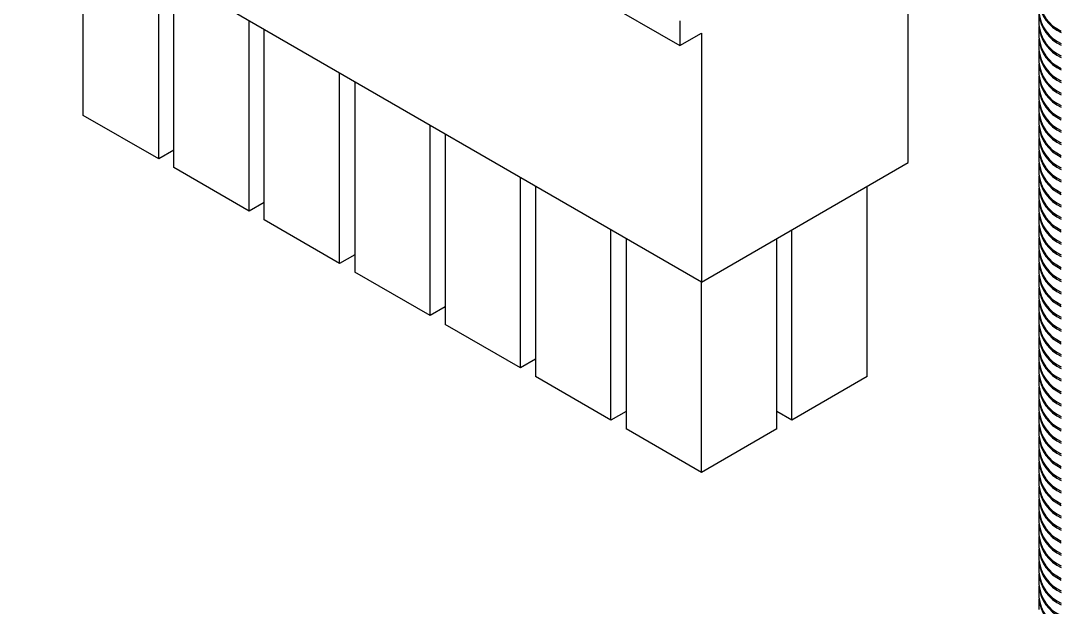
# Model space of a CAD drawing. Header units: millimetres. Extents: x 334 to 3694, y 0 to 2376.
# Drawn here: x 2481.21 to 2501.7, y 1177.41 to 1188.96 of the extents above; entities that cross this region are included whole.
import ezdxf

# ---------------------------------------------------------------- set-up
doc = ezdxf.new("R2010")
doc.units = ezdxf.units.MM
doc.header["$LTSCALE"] = 3
doc.layers.add('1_외형선', color=7, linetype='Continuous', lineweight=25)

msp = doc.modelspace()

# ---------------------------------------------------------------- linework, layer by layer
at = {"layer": '1_외형선'}
for p, q in [((2481.21, 1195.96), (2494.192, 1188.466)), ((2494.616, 1183.811), (2481.634, 1191.306)), ((2498.689, 1186.163), (2498.689, 1191.062)), ((2482.44, 1187.093), (2482.44, 1190.841)), ((2483.925, 1186.235), (2483.925, 1189.983)), ((2484.222, 1186.064), (2484.222, 1189.812)), ((2485.707, 1185.207), (2485.707, 1188.955)), ((2494.192, 1188.956), (2494.192, 1188.466)), ((2501.262, 1189.089), (2501.262, 1188.876)), ((2486.004, 1185.035), (2486.004, 1188.783)), ((2501.262, 1188.876), (2501.262, 1188.876)), ((2501.262, 1188.844), (2501.262, 1188.631)), ((2494.192, 1188.466), (2494.616, 1188.711)), ((2494.616, 1188.711), (2494.616, 1183.811)), ((2501.262, 1188.631), (2501.262, 1188.631)), ((2501.262, 1188.599), (2501.262, 1188.386)), ((2501.262, 1188.386), (2501.262, 1188.386)), ((2501.262, 1188.354), (2501.262, 1188.142)), ((2501.262, 1188.142), (2501.262, 1188.141)), ((2487.489, 1184.178), (2487.489, 1187.926)), ((2501.262, 1188.109), (2501.262, 1187.897)), ((2487.786, 1187.755), (2487.786, 1184.007)), ((2501.262, 1187.897), (2501.262, 1187.896)), ((2501.262, 1187.864), (2501.262, 1187.652)), ((2501.262, 1187.652), (2501.262, 1187.651)), ((2501.262, 1187.619), (2501.262, 1187.407)), ((2501.262, 1187.407), (2501.262, 1187.406)), ((2501.262, 1187.374), (2501.262, 1187.162)), ((2501.262, 1187.162), (2501.262, 1187.161)), ((2501.262, 1187.129), (2501.262, 1186.917)), ((2483.925, 1186.235), (2482.44, 1187.093)), ((2489.271, 1183.149), (2489.271, 1186.897)), ((2501.262, 1186.917), (2501.262, 1186.916)), ((2489.568, 1186.726), (2489.568, 1182.978)), ((2501.262, 1186.884), (2501.262, 1186.672)), ((2501.262, 1186.672), (2501.262, 1186.671)), ((2501.262, 1186.639), (2501.262, 1186.427)), ((2484.222, 1186.407), (2483.925, 1186.235)), ((2501.262, 1186.427), (2501.262, 1186.426)), ((2501.262, 1186.394), (2501.262, 1186.182)), ((2494.616, 1183.811), (2498.689, 1186.163)), ((2501.262, 1186.182), (2501.262, 1186.181)), ((2501.262, 1186.149), (2501.262, 1185.937)), ((2485.707, 1185.207), (2484.222, 1186.064)), ((2501.262, 1185.937), (2501.262, 1185.936)), ((2501.262, 1185.904), (2501.262, 1185.692)), ((2491.052, 1182.121), (2491.052, 1185.869)), ((2491.349, 1185.697), (2491.349, 1181.949)), ((2497.883, 1181.949), (2497.883, 1185.697)), ((2501.262, 1185.692), (2501.262, 1185.691)), ((2501.262, 1185.659), (2501.262, 1185.447)), ((2486.004, 1185.378), (2485.707, 1185.207)), ((2501.262, 1185.447), (2501.262, 1185.446)), ((2501.262, 1185.414), (2501.262, 1185.202)), ((2501.262, 1185.202), (2501.262, 1185.201)), ((2501.262, 1185.169), (2501.262, 1184.957)), ((2487.489, 1184.178), (2486.004, 1185.035)), ((2501.262, 1184.957), (2501.262, 1184.956)), ((2501.262, 1184.924), (2501.262, 1184.712)), ((2492.834, 1181.092), (2492.834, 1184.84)), ((2493.131, 1184.669), (2493.131, 1180.921)), ((2496.101, 1180.921), (2496.101, 1184.669)), ((2496.398, 1181.092), (2496.398, 1184.84)), ((2501.262, 1184.712), (2501.262, 1184.711)), ((2501.262, 1184.679), (2501.262, 1184.467)), ((2501.262, 1184.467), (2501.262, 1184.466)), ((2487.786, 1184.349), (2487.489, 1184.178)), ((2501.262, 1184.434), (2501.262, 1184.222)), ((2501.262, 1184.222), (2501.262, 1184.221)), ((2501.262, 1184.189), (2501.262, 1183.977)), ((2489.271, 1183.149), (2487.786, 1184.007)), ((2501.262, 1183.977), (2501.262, 1183.976)), ((2501.262, 1183.945), (2501.262, 1183.732)), ((2494.616, 1180.063), (2494.616, 1183.811)), ((2501.262, 1183.732), (2501.262, 1183.731)), ((2501.262, 1183.7), (2501.262, 1183.487)), ((2501.262, 1183.487), (2501.262, 1183.486)), ((2501.262, 1183.455), (2501.262, 1183.242)), ((2489.568, 1183.321), (2489.271, 1183.149)), ((2501.262, 1183.242), (2501.262, 1183.241)), ((2501.262, 1183.21), (2501.262, 1182.997)), ((2491.052, 1182.121), (2489.568, 1182.978)), ((2501.262, 1182.997), (2501.262, 1182.997)), ((2501.262, 1182.965), (2501.262, 1182.752)), ((2501.262, 1182.752), (2501.262, 1182.752)), ((2501.262, 1182.72), (2501.262, 1182.507)), ((2501.262, 1182.507), (2501.262, 1182.507)), ((2501.262, 1182.475), (2501.262, 1182.262)), ((2491.349, 1182.292), (2491.052, 1182.121)), ((2501.262, 1182.262), (2501.262, 1182.262)), ((2501.262, 1182.23), (2501.262, 1182.017)), ((2501.262, 1182.017), (2501.262, 1182.017)), ((2501.262, 1181.985), (2501.262, 1181.773)), ((2492.834, 1181.092), (2491.349, 1181.949)), ((2497.883, 1181.949), (2496.398, 1181.092)), ((2501.262, 1181.773), (2501.262, 1181.772)), ((2501.262, 1181.74), (2501.262, 1181.528)), ((2501.262, 1181.528), (2501.262, 1181.527)), ((2501.262, 1181.495), (2501.262, 1181.283)), ((2493.131, 1181.263), (2492.834, 1181.092)), ((2496.398, 1181.092), (2496.101, 1181.263)), ((2501.262, 1181.283), (2501.262, 1181.282)), ((2501.262, 1181.25), (2501.262, 1181.038)), ((2501.262, 1181.038), (2501.262, 1181.037)), ((2501.262, 1181.005), (2501.262, 1180.793)), ((2494.616, 1180.063), (2493.131, 1180.921)), ((2496.101, 1180.921), (2494.616, 1180.063)), ((2501.262, 1180.793), (2501.262, 1180.792)), ((2501.262, 1180.76), (2501.262, 1180.548)), ((2501.262, 1180.548), (2501.262, 1180.547)), ((2501.262, 1180.515), (2501.262, 1180.303)), ((2501.262, 1180.303), (2501.262, 1180.302)), ((2501.262, 1180.27), (2501.262, 1180.058)), ((2501.262, 1180.058), (2501.262, 1180.057)), ((2501.262, 1180.025), (2501.262, 1179.813)), ((2501.262, 1179.813), (2501.262, 1179.812)), ((2501.262, 1179.78), (2501.262, 1179.568)), ((2501.262, 1179.568), (2501.262, 1179.567)), ((2501.262, 1179.535), (2501.262, 1179.323)), ((2501.262, 1179.323), (2501.262, 1179.322)), ((2501.262, 1179.29), (2501.262, 1179.078)), ((2501.262, 1179.078), (2501.262, 1179.077)), ((2501.262, 1179.045), (2501.262, 1178.833)), ((2501.262, 1178.833), (2501.262, 1178.832)), ((2501.262, 1178.8), (2501.262, 1178.588)), ((2501.262, 1178.588), (2501.262, 1178.587)), ((2501.262, 1178.555), (2501.262, 1178.343)), ((2501.262, 1178.343), (2501.262, 1178.342)), ((2501.262, 1178.31), (2501.262, 1178.098)), ((2501.262, 1178.098), (2501.262, 1178.097)), ((2501.262, 1178.065), (2501.262, 1177.853)), ((2501.262, 1177.853), (2501.262, 1177.852)), ((2501.262, 1177.82), (2501.262, 1177.608)), ((2501.262, 1177.608), (2501.262, 1177.607)), ((2501.262, 1177.575), (2501.262, 1177.363))]:
    msp.add_line(p, q, dxfattribs=at)
for centre in [(2502.013, 1189.441), (2502.013, 1189.409), (2502.013, 1189.196), (2502.013, 1189.164), (2502.013, 1188.951), (2502.013, 1188.919), (2502.013, 1188.706), (2502.013, 1188.674), (2502.013, 1188.461), (2502.013, 1188.429), (2502.013, 1188.216), (2502.013, 1188.184), (2502.013, 1187.971), (2502.013, 1187.939), (2502.013, 1187.726), (2502.013, 1187.694), (2502.013, 1187.482), (2502.013, 1187.449), (2502.013, 1187.237), (2502.013, 1187.204), (2502.013, 1186.992), (2502.013, 1186.959), (2502.013, 1186.747), (2502.013, 1186.714), (2502.013, 1186.502), (2502.013, 1186.469), (2502.013, 1186.257), (2502.013, 1186.224), (2502.013, 1186.012), (2502.013, 1185.979), (2502.013, 1185.767), (2502.013, 1185.734), (2502.013, 1185.522), (2502.013, 1185.489), (2502.013, 1185.277), (2502.013, 1185.244), (2502.013, 1185.032), (2502.013, 1184.999), (2502.013, 1184.787), (2502.013, 1184.754), (2502.013, 1184.542), (2502.013, 1184.509), (2502.013, 1184.297), (2502.013, 1184.264), (2502.013, 1184.052), (2502.013, 1184.019), (2502.013, 1183.807), (2502.013, 1183.774), (2502.013, 1183.562), (2502.013, 1183.529), (2502.013, 1183.317), (2502.013, 1183.284), (2502.013, 1183.072), (2502.013, 1183.04), (2502.013, 1182.827), (2502.013, 1182.795), (2502.013, 1182.582), (2502.013, 1182.55), (2502.013, 1182.337), (2502.013, 1182.305), (2502.013, 1182.092), (2502.013, 1182.06), (2502.013, 1181.847), (2502.013, 1181.815), (2502.013, 1181.602), (2502.013, 1181.57), (2502.013, 1181.357), (2502.013, 1181.325), (2502.013, 1181.112), (2502.013, 1181.08), (2502.013, 1180.868), (2502.013, 1180.835), (2502.013, 1180.623), (2502.013, 1180.59), (2502.013, 1180.378), (2502.013, 1180.345), (2502.013, 1180.133), (2502.013, 1180.1), (2502.013, 1179.888), (2502.013, 1179.855), (2502.013, 1179.643), (2502.013, 1179.61), (2502.013, 1179.398), (2502.013, 1179.365), (2502.013, 1179.153), (2502.013, 1179.12), (2502.013, 1178.908), (2502.013, 1178.875), (2502.013, 1178.663), (2502.013, 1178.63), (2502.013, 1178.418), (2502.013, 1178.385), (2502.013, 1178.173), (2502.013, 1178.14), (2502.013, 1177.928), (2502.013, 1177.895), (2502.013, 1177.683), (2502.013, 1177.65)]:
    msp.add_arc(centre, 0.754, 185.6948, 245.6253, dxfattribs=at)

doc.saveas('drawing.dxf')
